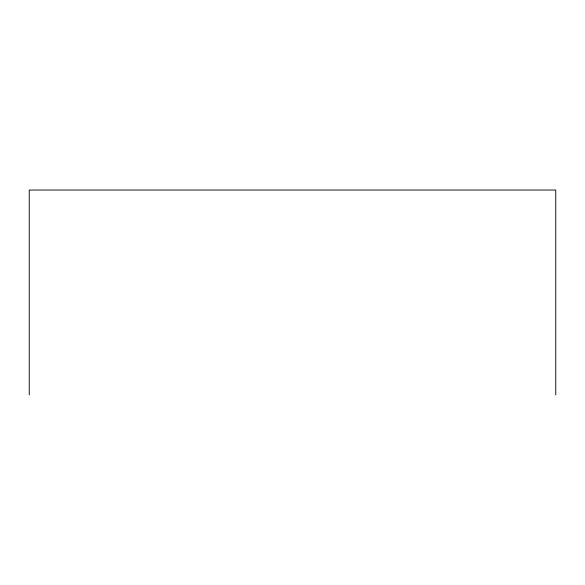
<?xml version="1.0" encoding="UTF-8"?>
<svg xmlns="http://www.w3.org/2000/svg" width="585" height="585" viewBox="0 0 585 585"><rect width="100%" height="100%" fill="white"/><g stroke="black" fill="none" stroke-linecap="round" stroke-linejoin="round"><path stroke-width="0.88" d="M555.75 394.963L555.75 190.037L29.25 190.037L29.25 394.963"/></g></svg>
